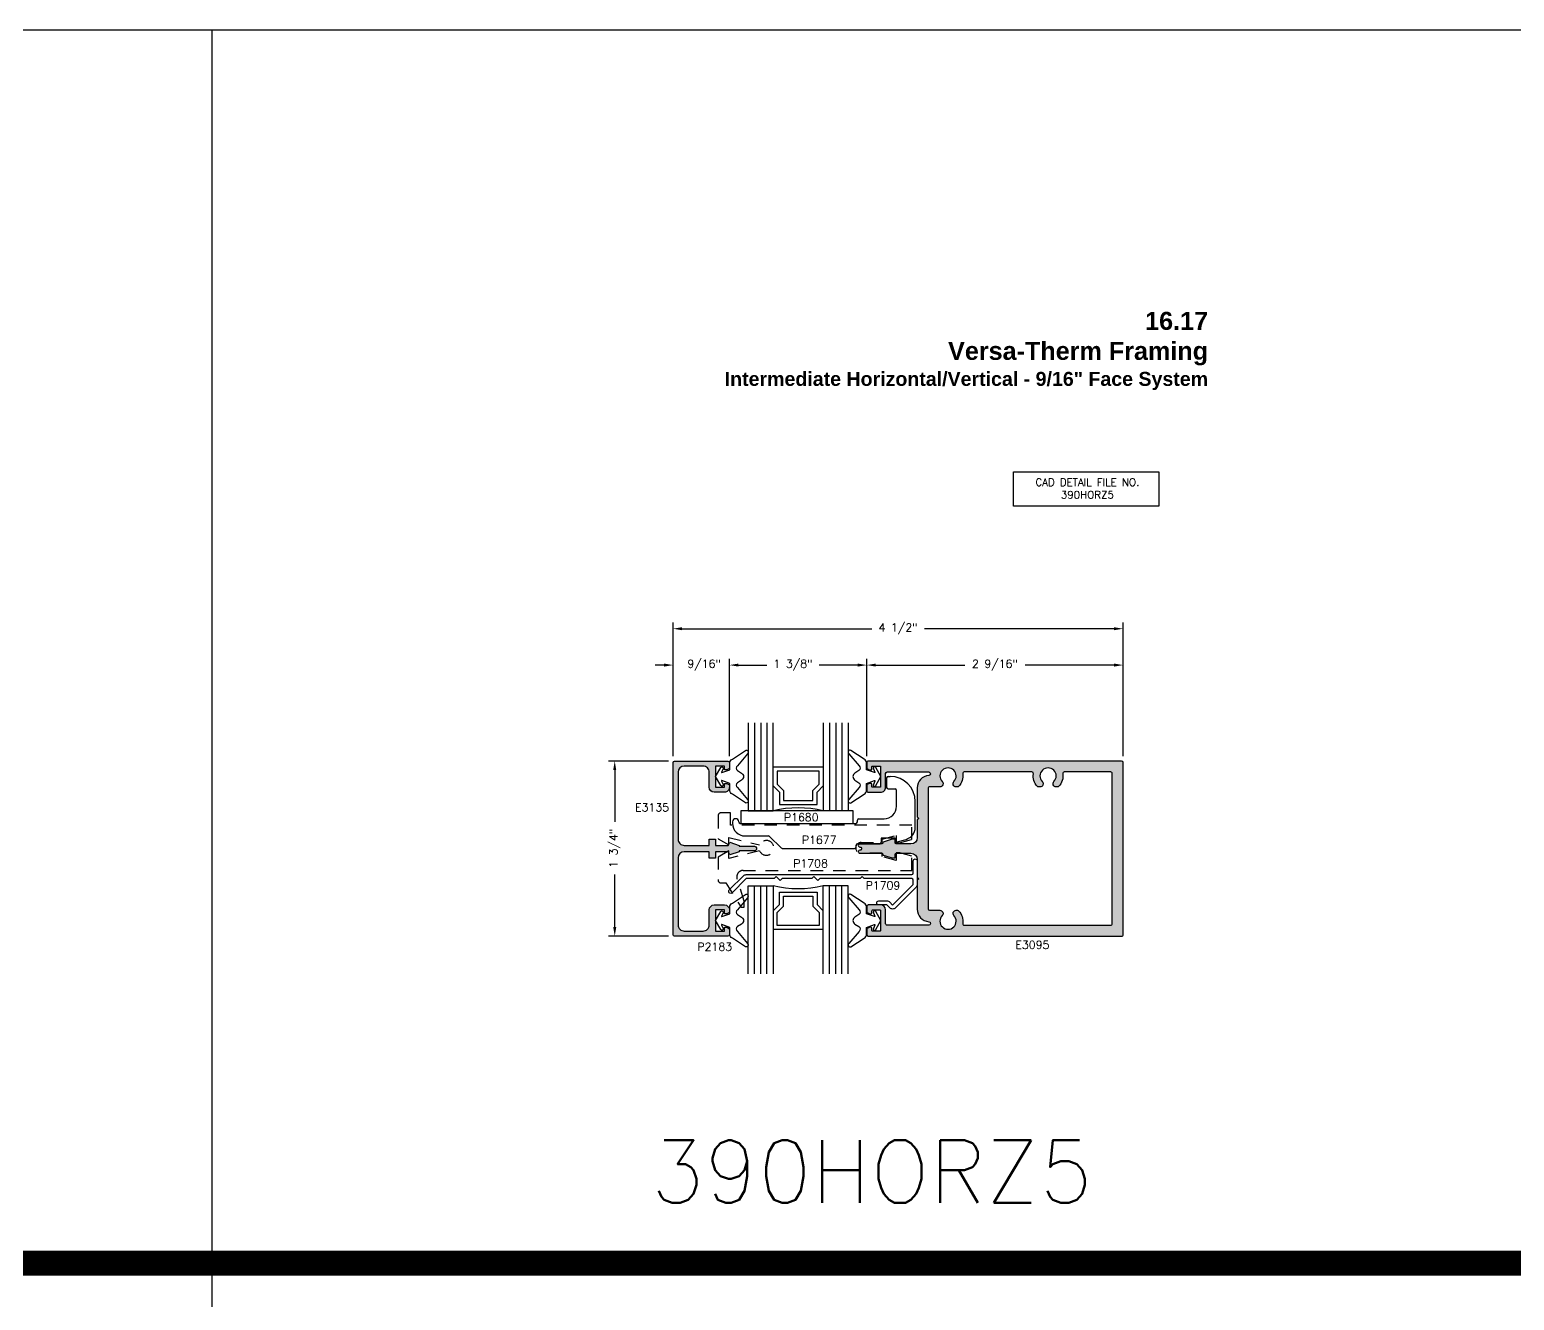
# Model space of a CAD drawing. Extents: x 0 to 139, y 0 to 39.
# Drawn here: x 109.11 to 123.94, y 26.59 to 39.29 of the extents above; entities that cross this region are included whole.
import ezdxf

# ---------------------------------------------------------------- set-up
doc = ezdxf.new("R2010")
doc.units = 0
doc.header["$MEASUREMENT"] = 0
doc.linetypes.add('HIDDEN2', pattern=[0.1875, 0.125, -0.0625])
doc.layers.get('0').update_dxf_attribs({"linetype": 'CONTINUOUS'})
doc.layers.get('DEFPOINTS').update_dxf_attribs({"linetype": 'CONTINUOUS'})
for name, color, linetype in [('R-ANNO-DIMS', 3, 'CONTINUOUS'), ('R-ANNO-TEXT', 6, 'CONTINUOUS'), ('R-DET1', 4, 'CONTINUOUS'), ('R-DET2', 2, 'CONTINUOUS'), ('R-DET3', 5, 'CONTINUOUS'), ('R-OTLN', 1, 'CONTINUOUS'), ('R-PAT1', 5, 'CONTINUOUS'), ('TITLE', 7, 'CONTINUOUS')]:
    doc.layers.add(name, color=color, linetype=linetype)
doc.styles.get("Standard").update_dxf_attribs({"font": 'simplex'})
doc.dimstyles.new('1X', dxfattribs={"dimtxt": 0.08, "dimasz": 0.09, "dimexe": 0.0625, "dimexo": 0.0625, "dimgap": 0.0625, "dimtad": 0, "dimdec": 5, "dimzin": 4, "dimtxsty": 'STANDARD', "dimcen": 0, "dimazin": 3, "dimtfac": 1, "dimtdec": 5, "dimtofl": 0, "dimtmove": 0, "dimatfit": 3, "dimtolj": 1, "dimtzin": 0})
pattern_1 = [(0, (112.4968536841304, 26.67966096615265), (0.009375, 0.01875), [0, -0.01875])]

# ---------------------------------------------------------------- blocks, each defined once
blk = doc.blocks.new('*D33')
at = {"layer": 'DEFPOINTS', "color": 0}
for p in [(120.0342276137862, 33.29881767015518), (115.5362806277741, 31.96097290361656), (120.0342276137862, 31.9609727507383)]:
    blk.add_point(p, dxfattribs=at)
at = {"layer": 'R-ANNO-DIMS', "color": 0}
for p, q in [((115.5362806277741, 32.02347290361656), (115.5362806277741, 33.36131767015518)), ((115.6262806277741, 33.29881767015518), (117.5227541207801, 33.29881767015518)), ((119.9442276137862, 33.29881767015518), (118.0477541207801, 33.29881767015518)), ((120.0342276137862, 32.0234727507383), (120.0342276137862, 33.36131767015518))]:
    blk.add_line(p, q, dxfattribs=at)
for points in [[(115.6262806277741, 33.31381767015518), (115.6262806277741, 33.28381767015518), (115.5362806277741, 33.29881767015518)], [(119.9442276137862, 33.31381767015518), (119.9442276137862, 33.28381767015518), (120.0342276137862, 33.29881767015518)]]:
    blk.add_solid(points, dxfattribs=at)
at = {"layer": 'R-ANNO-DIMS', "color": 0, "insert": (117.7852541207801, 33.29881767015518), "char_height": 0.08, "attachment_point": 5}
blk.add_mtext('\\A1;4 1/2"', dxfattribs=at)
blk = doc.blocks.new('*D34')
at = {"layer": 'DEFPOINTS', "color": 0}
for p in [(120.0342276137862, 32.93536685792091), (117.4722287225673, 31.96096904627699), (120.0342276137862, 31.96097275073759)]:
    blk.add_point(p, dxfattribs=at)
at = {"layer": 'R-ANNO-DIMS', "color": 0}
for p, q in [((117.4722287225673, 32.02346904627699), (117.4722287225673, 32.99786685792091)), ((120.0342276137862, 32.02347275073759), (120.0342276137862, 32.99786685792091)), ((117.5622287225673, 32.93536685792091), (118.4526329300815, 32.93536685792091)), ((119.9442276137862, 32.93536685792091), (119.053823406272, 32.93536685792091))]:
    blk.add_line(p, q, dxfattribs=at)
for points in [[(117.5622287225673, 32.95036685792091), (117.5622287225673, 32.92036685792091), (117.4722287225673, 32.93536685792091)], [(119.9442276137862, 32.95036685792091), (119.9442276137862, 32.92036685792091), (120.0342276137862, 32.93536685792091)]]:
    blk.add_solid(points, dxfattribs=at)
at = {"layer": 'R-ANNO-DIMS', "color": 0, "insert": (118.7532281681768, 32.93536685792091), "char_height": 0.08, "attachment_point": 5}
blk.add_mtext('\\A1;2 9/16"', dxfattribs=at)
blk = doc.blocks.new('*D35')
at = {"layer": 'DEFPOINTS', "color": 0}
for p in [(115.551280627774, 31.97597290361656), (114.9529547851856, 30.22597290361657), (115.5512806277757, 30.22597290361657)]:
    blk.add_point(p, dxfattribs=at)
at = {"layer": 'R-ANNO-DIMS', "color": 0}
for p, q in [((115.488780627774, 31.97597290361656), (114.8904547851856, 31.97597290361656)), ((114.9529547851856, 31.88597290361656), (114.9529547851856, 31.36700372565566)), ((114.9529547851856, 30.31597290361657), (114.9529547851856, 30.84200372565567)), ((115.4887806277757, 30.22597290361657), (114.8904547851856, 30.22597290361657))]:
    blk.add_line(p, q, dxfattribs=at)
for points in [[(114.9379547851856, 31.88597290361656), (114.9679547851856, 31.88597290361656), (114.9529547851856, 31.97597290361656)], [(114.9379547851856, 30.31597290361657), (114.9679547851856, 30.31597290361657), (114.9529547851856, 30.22597290361657)]]:
    blk.add_solid(points, dxfattribs=at)
at = {"layer": 'R-ANNO-DIMS', "color": 0, "insert": (114.9529547851856, 31.10450372565568), "char_height": 0.08, "attachment_point": 5, "rotation": 90}
blk.add_mtext('\\A1;1 3/4"', dxfattribs=at)
blk = doc.blocks.new('P1677')
for p, q in [((-0.2860088035709607, 0.4928894000000001), (-0.2860088035709607, 0.3978900999999997)), ((-0.27100940357096, 0.5078887999999999), (-0.2502937035709598, 0.5078887999999999)), ((-0.27100940357096, 0.3828887999999999), (-0.2024994035709602, 0.3828887999999999)), ((-3.570959528076401e-09, 0), (-3.570959528076401e-09, 0.2578887999999999)), ((-1.827011503570961, 0.05437660000000033), (-1.827011503570961, 0.03861260000000044)), ((-1.764511503570961, 0.05437660000000033), (-1.764511503570961, 0.05361179999999965)), ((-1.749510503570961, 0.03861239999999988), (-0.5935097035709598, 0.03861619999999988)), ((-0.5785102735709602, 0.05361560000000054), (-0.5785102735709602, 0.07062719999999967)), ((-0.5635108835709604, 0.08562660000000033), (-0.3125000035709595, 0.08562660000000033)), ((-1.70201050357096, -0.08638739999999956), (-1.46701110357096, -0.08638659999999998)), ((-1.34019170357096, -0.2069922999999996), (-1.456404503570959, -0.09078000000000053)), ((-0.3395004035709599, -0.1073722000000004), (-0.3395004035709599, -0.1493720999999999)), ((-0.1995010035709592, -0.1073722000000004), (-0.3395004035709599, -0.1073722000000004)), ((-0.1995010035709592, -0.1073722000000004), (-0.1995010035709592, -0.1298235999999999)), ((-0.1806183035709603, -0.1443127999999998), (-0.09264750357095952, -0.1207408999999995)), ((-1.32958510357096, -0.2113855999999998), (-0.6060003035709594, -0.2113838000000001)), ((-0.5910009035709605, -0.1963843999999995), (-0.5910009035709605, -0.1793728000000003)), ((-0.5760015035709598, -0.1643733999999997), (-0.3544998035709606, -0.1643733999999997))]:
    blk.add_line(p, q)
blk.add_lwpolyline([(-0.3124999035709592, 0.08562660000000033, 0.4142133280585393), (-0.1875000035709595, 0.2106266000000003), (-0.1875000035709595, 0.3678894000000001)], format="xyb")
for centre, radius, start, end in [((-0.27100940357096, 0.4928894000000001), 0.01500000000000001, 90, 180), ((-0.2500000035709595, 0.2578887999999999), 0.25, 0, 89.99997708168819), ((-0.27100940357096, 0.3978900999999997), 0.01499999999999999, 180, 270), ((-0.2024994035709602, 0.3678894000000001), 0.01499999999999996, 0, 90), ((-1.795761503570961, 0.05437660000000033), 0.03125, 0, 180), ((-1.702011503570961, 0.03861260000000044), 0.125, 180, 270.000458366236), ((-1.749510503570961, 0.05361179999999965), 0.01500000000000012, 180, 270), ((-0.5935097035709598, 0.05361560000000054), 0.01500000000000001, 270, 0), ((-0.5635108835709604, 0.07062719999999967), 0.01500000000000001, 90, 180), ((-0.1250000035709595, 0), 0.1250000035709599, 285.0000562030361, 0), ((-1.46701110357096, -0.1013865999999997), 0.0149999975706665, 44.99999999999939, 90), ((-0.1845007035709605, -0.1298235999999999), 0.01500000000000001, 180, 285.0000403851401), ((-1.32958510357096, -0.1963856000000002), 0.0150000682815114, 225.0002700936652, 270), ((-0.6060003035709594, -0.1963843999999995), 0.0149999999999999, 270, 0), ((-0.5760015035709598, -0.1793728000000003), 0.0149999999999999, 90, 180), ((-0.3544998035709606, -0.1493720999999999), 0.01500000000000012, 270, 0)]:
    blk.add_arc(centre, radius, start, end)
blk = doc.blocks.new('*D36')
at = {"layer": 'DEFPOINTS', "color": 0}
for p in [(116.0992806277741, 32.93536685792091), (116.0992806277741, 31.96097290361656), (117.4722287225673, 31.96096904627699)]:
    blk.add_point(p, dxfattribs=at)
at = {"layer": 'R-ANNO-DIMS', "color": 0}
for p, q in [((116.0992806277741, 32.02347290361656), (116.0992806277741, 32.99786685792091)), ((117.4722287225673, 32.02346904627699), (117.4722287225673, 32.99786685792091)), ((116.1892806277741, 32.93536685792091), (116.4729218143682, 32.93536685792091)), ((117.3822287225673, 32.93536685792091), (116.9979218143682, 32.93536685792091))]:
    blk.add_line(p, q, dxfattribs=at)
for points in [[(116.1892806277741, 32.95036685792091), (116.1892806277741, 32.92036685792091), (116.0992806277741, 32.93536685792091)], [(117.3822287225673, 32.95036685792091), (117.3822287225673, 32.92036685792091), (117.4722287225673, 32.93536685792091)]]:
    blk.add_solid(points, dxfattribs=at)
at = {"layer": 'R-ANNO-DIMS', "color": 0, "insert": (116.7354218143682, 32.93536685792091), "char_height": 0.08, "attachment_point": 5}
blk.add_mtext('\\A1;1 3/8"', dxfattribs=at)
blk = doc.blocks.new('*D37')
at = {"layer": 'DEFPOINTS', "color": 0}
for p in [(115.5362806277741, 32.93536685792091), (115.5362806277741, 31.96097290361634), (116.0992806277741, 31.96097290361656)]:
    blk.add_point(p, dxfattribs=at)
at = {"layer": 'R-ANNO-DIMS', "color": 0}
for p, q in [((115.5362806277741, 32.02347290361634), (115.5362806277741, 32.99786685792091)), ((116.0992806277741, 32.02347290361656), (116.0992806277741, 32.99786685792091)), ((115.4462806277741, 32.93536685792091), (115.3562806277741, 32.93536685792091)), ((116.1892806277741, 32.93536685792091), (116.2792806277741, 32.93536685792091))]:
    blk.add_line(p, q, dxfattribs=at)
for points in [[(115.4462806277741, 32.95036685792091), (115.4462806277741, 32.92036685792091), (115.5362806277741, 32.93536685792091)], [(116.1892806277741, 32.95036685792091), (116.1892806277741, 32.92036685792091), (116.0992806277741, 32.93536685792091)]]:
    blk.add_solid(points, dxfattribs=at)
at = {"layer": 'R-ANNO-DIMS', "color": 0, "insert": (115.8466018948111, 32.93536685792091), "char_height": 0.08, "attachment_point": 5}
blk.add_mtext('\\A1;9/16"', dxfattribs=at)

msp = doc.modelspace()

# ---------------------------------------------------------------- hatches: boundary and pattern name
at = {"layer": 'R-PAT1'}
h = msp.add_hatch(dxfattribs=at)
h.set_pattern_fill('DOTS', color=256, scale=0.3, style=0)
h.set_pattern_definition(pattern_1)
edge = h.paths.add_edge_path()
edge.add_arc((115.8353127289414, 31.86400500478387), 0.06196790714735794, 359.9703191285418, 450.0296808714681)
edge.add_line((115.8352806277741, 31.92597290361656), (115.6482806277741, 31.92597290361656))
edge.add_arc((115.6484196902741, 31.86383384111656), 0.06213921810545733, 90.12822338666082, 179.871776613349)
edge.add_line((115.5862806277741, 31.86397290361656), (115.5862806277741, 31.19497290361656))
edge.add_arc((115.6482485266068, 31.19494080244925), 0.06196790714735794, 179.9703191285385, 270.0296808714549)
edge.add_line((115.6482806277741, 31.13297290361656), (115.8972806277741, 31.13297290361656))
edge.add_line((115.8972806277741, 31.13297290361656), (115.8972806277741, 31.19547290361656))
edge.add_line((115.8972806277741, 31.19547290361656), (115.9612806277741, 31.19547290361656))
edge.add_line((115.9612806277741, 31.19547290361656), (115.9612806277741, 31.13297290361656))
edge.add_line((115.9612806277741, 31.13297290361656), (116.0862806277741, 31.13297290361656))
edge.add_line((116.0862806277741, 31.13297290361656), (116.1032806277741, 31.16397290361656))
edge.add_line((116.1032806277741, 31.16397290361656), (116.1952806277741, 31.13297290361656))
edge.add_line((116.1952806277741, 31.13297290361656), (116.1952806277741, 31.12397290361656))
edge.add_line((116.1952806277741, 31.12397290361656), (116.3482806277741, 31.12397290361656))
edge.add_arc((116.3484045861074, 31.1010968619499), 0.02287637751050874, -0.3104654173765766, 90.31046541735878, ccw=False)
edge.add_arc((116.3484045861074, 31.10084894528323), 0.02287637751050874, -90.31046541735878, 0.31046541735878463, ccw=False)
edge.add_line((116.3482806277741, 31.07797290361656), (116.1952806277741, 31.07797290361656))
edge.add_line((116.1952806277741, 31.07797290361656), (116.1952806277741, 31.06897290361656))
edge.add_line((116.1952806277741, 31.06897290361656), (116.1032806277741, 31.03797290361656))
edge.add_line((116.1032806277741, 31.03797290361656), (116.0862806277741, 31.06897290361656))
edge.add_line((116.0862806277741, 31.06897290361656), (115.9612806277741, 31.06897290361656))
edge.add_line((115.9612806277741, 31.06897290361656), (115.9612806277741, 31.00647290361656))
edge.add_line((115.9612806277741, 31.00647290361656), (115.8972806277741, 31.00647290361656))
edge.add_line((115.8972806277741, 31.00647290361656), (115.8972806277741, 31.06897290361656))
edge.add_line((115.8972806277741, 31.06897290361656), (115.6482806277741, 31.06897290361656))
edge.add_arc((115.6484196902741, 31.00683384111656), 0.06213921810545733, 90.12822338666082, 179.871776613349)
edge.add_line((115.5862806277741, 31.00697290361656), (115.5862806277741, 30.33797290361656))
edge.add_arc((115.6482485266068, 30.33794080244924), 0.06196790714735794, 179.9703191285352, 270.0296808714549)
edge.add_line((115.6482806277741, 30.27597290361656), (115.8352806277741, 30.27597290361656))
edge.add_arc((115.8354825657586, 30.33777096563207), 0.06179839195175105, 269.812774823736, 360.1872251762541)
edge.add_line((115.8972806277741, 30.33797290361656), (115.8972806277741, 30.48797290361657))
edge.add_arc((115.9474704335993, 30.48778309779133), 0.05019016472402977, 90.21667788290938, 179.7833221170986, ccw=False)
edge.add_line((115.9472806277741, 30.53797290361656), (116.0492806277741, 30.53797290361656))
edge.add_arc((116.049262511832, 30.48795478767453), 0.05001811922271555, 0.02075182072530879, 89.97924817928288, ccw=False)
edge.add_line((116.0992806277741, 30.48797290361657), (116.0992806277741, 30.46297290361656))
edge.add_line((116.0992806277741, 30.46297290361656), (116.0742806277741, 30.44897290361656))
edge.add_line((116.0742806277741, 30.44897290361656), (116.0492806277741, 30.44897290361656))
edge.add_line((116.0492806277741, 30.44897290361656), (116.0492806277741, 30.48747290361656))
edge.add_line((116.0492806277741, 30.48747290361656), (115.9612806277741, 30.48747290361656))
edge.add_line((115.9612806277741, 30.48747290361656), (115.9612806277741, 30.27547290361656))
edge.add_line((115.9612806277741, 30.27547290361656), (116.0492806277741, 30.27547290361656))
edge.add_line((116.0492806277741, 30.27547290361656), (116.0492806277741, 30.31397290361656))
edge.add_line((116.0492806277741, 30.31397290361656), (116.0742806277741, 30.31397290361656))
edge.add_line((116.0742806277741, 30.31397290361656), (116.0992806277741, 30.29997290361656))
edge.add_line((116.0992806277741, 30.29997290361656), (116.0992806277741, 30.24097290361657))
edge.add_arc((116.0842580471289, 30.24099548426173), 0.01502259761579358, 270.0861220000766, 359.9138779998556, ccw=False)
edge.add_line((116.0842806277741, 30.22597290361657), (115.5512806277741, 30.22597290361657))
edge.add_arc((115.5513032084192, 30.24099548426173), 0.0150225976157971, 180.0861220001444, 269.9138779999234, ccw=False)
edge.add_line((115.5362806277741, 30.24097290361657), (115.5362806277741, 31.10097290361656))
edge.add_line((115.5362806277741, 31.10097290361656), (115.5362806277741, 31.96097290361656))
edge.add_arc((115.5513032084192, 31.96095032297139), 0.01502259761579358, 90.08612200007661, 179.9138779998421, ccw=False)
edge.add_line((115.5512806277741, 31.97597290361656), (116.0842806277741, 31.97597290361656))
edge.add_arc((116.0842580471289, 31.9609503229714), 0.01502259761579, 0.08612200014442806, 89.91387799992327, ccw=False)
edge.add_line((116.0992806277741, 31.96097290361656), (116.0992806277741, 31.90197290361656))
edge.add_line((116.0992806277741, 31.90197290361656), (116.0742806277741, 31.88797290361656))
edge.add_line((116.0742806277741, 31.88797290361656), (116.0492806277741, 31.88797290361656))
edge.add_line((116.0492806277741, 31.88797290361656), (116.0492806277741, 31.92647290361656))
edge.add_line((116.0492806277741, 31.92647290361656), (115.9612806277741, 31.92647290361656))
edge.add_line((115.9612806277741, 31.92647290361656), (115.9612806277741, 31.71447290361656))
edge.add_line((115.9612806277741, 31.71447290361656), (116.0492806277741, 31.71447290361656))
edge.add_line((116.0492806277741, 31.71447290361656), (116.0492806277741, 31.75297290361656))
edge.add_line((116.0492806277741, 31.75297290361656), (116.0742806277741, 31.75297290361656))
edge.add_line((116.0742806277741, 31.75297290361656), (116.0992806277741, 31.73897290361656))
edge.add_line((116.0992806277741, 31.73897290361656), (116.0992806277741, 31.71397290361656))
edge.add_arc((116.049432550851, 31.71382098053964), 0.04984830843219237, -90.1746210627366, 0.17462106272841993, ccw=False)
edge.add_line((116.0492806277741, 31.66397290361656), (115.9472806277741, 31.66397290361656))
edge.add_arc((115.9472987437161, 31.71399101955858), 0.05001811922270846, 180.0207518207089, 269.9792481792666, ccw=False)
edge.add_line((115.8972806277741, 31.71397290361656), (115.8972806277741, 31.86397290361656))
h = msp.add_hatch(dxfattribs=at)
h.set_pattern_fill('DOTS', color=256, scale=0.3, style=0)
h.set_pattern_definition(pattern_1)
edge = h.paths.add_edge_path(flags=16)
edge.add_arc((119.9102284424248, 31.85197257430463), 0.01500000000000073, 359.9994764093261, 450.0000000000033)
edge.add_line((119.9102284424248, 31.86697257430463), (119.8213125795011, 31.86697257430463))
edge.add_line((119.8213125795011, 31.86697257430462), (119.4463129257821, 31.86697253116336))
edge.add_arc((119.4463124721863, 31.85197351769516), 0.01499901347506263, 89.99826727756243, 188.775010841149)
edge.add_arc((119.2907596691745, 31.82645203969359), 0.1426342780251219, -46.815771235130114, 9.37452286573091, ccw=False)
edge.add_arc((119.3764012629111, 31.73486255907543), 0.01724421709272737, 281.6211375001107, 313.95763441508393, ccw=False)
edge.add_line((119.3798749257821, 31.71797183116336), (119.3652069257821, 31.71797131323412))
edge.add_arc((119.3652069477885, 31.74922756446398), 0.03125625122986239, 136.1642656221964, 269.99995966022175, ccw=False)
edge.add_arc((119.2843042247915, 31.82700459745484), 0.08096905494745932, 316.1146549201511, 583.8860014823636)
edge.add_arc((119.2034019257821, 31.74922763116336), 0.03125590001599712, -90.00183311884962, 43.834484055866824, ccw=False)
edge.add_line((119.2034009257821, 31.71797173116336), (119.1887329257821, 31.71797216095506))
edge.add_arc((119.1887331218931, 31.73297310700812), 0.01500094605434947, 224.5508050733238, 269.9992509585933, ccw=False)
edge.add_arc((119.2842296106905, 31.82697274019679), 0.1489991191983591, 171.2315420970088, 224.5477628418937, ccw=False)
edge.add_arc((119.1221479257821, 31.85197353116335), 0.01499939340140409, 351.2293553665773, 449.9999999999898)
edge.add_line((119.1221479257821, 31.86697292456476), (118.4463125795011, 31.86697407430462))
edge.add_arc((118.446312200589, 31.85197489840361), 0.01499917590579759, 89.99855258272125, 188.7724081740044)
edge.add_arc((118.2842325616277, 31.82697326834177), 0.1489974425984431, -44.54823368628621, 8.768719205436298, ccw=False)
edge.add_arc((118.3797259748461, 31.73297430652914), 0.01500193226518674, 270.00421892799017, 315.45093147700464, ccw=False)
edge.add_line((118.3797270795011, 31.71797237430462), (118.3652069795005, 31.71797221705769))
edge.add_arc((118.3652069311925, 31.7492287578307), 0.03125654077304055, 136.1661734690006, 270.00008855232124, ccw=False)
edge.add_arc((118.2842293637732, 31.82697321188559), 0.08100015863639637, 316.1672275874183, 583.8338879791607)
edge.add_arc((118.2032562905617, 31.7492285889712), 0.03125341584676317, -89.98425420163181, 43.83686472455878, ccw=False)
edge.add_line((118.2032648795011, 31.71797517430462), (118.1002375795011, 31.71797487430462))
edge.add_arc((118.1002371552575, 31.70297589851923), 0.01499897579138595, 89.99837939821991, 180.0039124787976)
edge.add_line((118.0852381795011, 31.70297487430462), (118.0852381795011, 31.10097037430462))
edge.add_line((118.0852381795011, 31.10097037430462), (118.0852387795011, 30.49896587430462))
edge.add_arc((118.1002387795011, 30.49896587430462), 0.01499999999999968, 179.9999999999966, 270.0000000000034)
edge.add_line((118.1002387795011, 30.48396587430462), (118.2032539795028, 30.48396879792671))
edge.add_arc((118.2032542638888, 30.45271224537132), 0.0312565525566818, -43.83394452245449, 90.00052130240368, ccw=False)
edge.add_arc((118.2842316566074, 30.37496799240658), 0.0809998815650573, 136.1672901441051, 403.8341978332718)
edge.add_arc((118.3652076794974, 30.45271287430394), 0.03125600000083856, 90.0001833044692, 223.832659158885, ccw=False)
edge.add_line((118.3652075795011, 30.48396887430462), (118.3797282795041, 30.48396842249781))
edge.add_arc((118.3797271896184, 30.46896295346117), 0.0150054690762225, 44.561067103818175, 89.9958384604247, ccw=False)
edge.add_arc((118.2842313795011, 30.37496787430462), 0.1489999634947662, -8.767749900070896, 44.54773146613189, ccw=False)
edge.add_arc((118.4463147734114, 30.34996884403891), 0.01499996973466381, 171.2299645288849, 270.0004052337121)
edge.add_line((118.4463148795011, 30.33496887430462), (119.9102304438306, 30.33497283373399))
edge.add_arc((119.9102304032603, 30.34997283373394), 0.01500000000000081, 270.0001549669884, 360.0006731881838)
edge.add_line((119.9252304032593, 30.34997300997419), (119.9252127476802, 31.8526585743147))
edge.add_line((119.9252127476802, 31.8526585743147), (119.9252284424242, 31.8519724372289))
edge = h.paths.add_edge_path()
edge.add_line((117.9762388795011, 31.38796857430462), (117.9762388795011, 31.21097017430462))
edge.add_arc((117.9132388795011, 31.21097017430462), 0.06299999999999883, -90, 0, ccw=False)
edge.add_line((117.9132388795011, 31.14797017430462), (117.7647373795011, 31.14797017430462))
edge.add_arc((117.7647373795011, 31.15597017430462), 0.008000000000000007, 180, 270, ccw=False)
edge.add_line((117.7567373795011, 31.15597017430462), (117.7567373795011, 31.18696977430462))
edge.add_arc((117.7487373795011, 31.18696977430462), 0.008000000000001783, 6.361109362925614e-12, 90.00000000000635)
edge.add_line((117.7487373795011, 31.19496977430462), (117.7270223972974, 31.19496977430462))
edge.add_arc((117.7270223972974, 31.18696977430461), 0.008000000000004448, 89.99999999998728, 108.2520239148429)
edge.add_line((117.7245168184699, 31.19456727881197), (117.6372318006736, 31.16578157788368))
edge.add_arc((117.6397373795011, 31.15818407337634), 0.007999999999999091, 108.2520239148689, 180.0000000000127)
edge.add_line((117.6317373795011, 31.15818407337633), (117.6317373795011, 31.15596974979694))
edge.add_arc((117.6237373795011, 31.15596974979694), 0.008000000000000895, -89.99982447642083, 0, ccw=False)
edge.add_line((117.6237374040088, 31.14796974979698), (117.4032379095011, 31.14796907430462))
edge.add_arc((117.4032378995011, 31.13196907430462), 0.01600000000000492, 89.99996419013483, 180)
edge.add_arc((117.403237558085, 31.13196893288551), 0.01599965858452872, 179.9994935692992, 270.0012226324442)
edge.add_line((117.4032378995011, 31.11596927430462), (117.4102374195011, 31.11596927430462))
edge.add_arc((117.4102374195011, 31.10796927430462), 0.008000000000001783, 6.423306331271306e-12, 90.00000000000642, ccw=False)
edge.add_line((117.4182374195011, 31.10796927430462), (117.4182374195011, 31.09396962763981))
edge.add_arc((117.4102374195011, 31.0939696276398), 0.008000000000000895, -90.00038198384118, 0, ccw=False)
edge.add_line((117.4102373661661, 31.08596962763998), (117.4032378895011, 31.08596967430462))
edge.add_arc((117.4032379702125, 31.06996960359258), 0.01600007071225224, 90.00028902492154, 179.9993886852101)
edge.add_arc((117.4032375580847, 31.06996963288519), 0.01599965858420454, 179.9994935681478, 270.0012226335924)
edge.add_line((117.4032378995011, 31.05396997430462), (117.6237373795011, 31.05396997430462))
edge.add_arc((117.6237373795011, 31.04596997430462), 0.008000000000000007, -6.423306331271306e-12, 89.99999999999358, ccw=False)
edge.add_line((117.6317373795011, 31.04596997430462), (117.6317373795011, 31.04375468107804))
edge.add_arc((117.6397373795011, 31.04375468107804), 0.007999999999999119, 179.9999999999936, 251.7480310591413)
edge.add_line((117.6372318079632, 31.03615717416666), (117.7245168218226, 31.00737156739324))
edge.add_arc((117.7270223933605, 31.01496907430462), 0.008000000000000744, 251.7480310591714, 270.0000000000254)
edge.add_line((117.7270223933605, 31.00696907430462), (117.7487373795011, 31.00696907430462))
edge.add_arc((117.7487373795011, 31.01496907430462), 0.008000000000000895, 269.9999999999873, 359.9999999999873)
edge.add_line((117.7567373795011, 31.01496907430462), (117.7567373795011, 31.04596957430461))
edge.add_arc((117.7647373795011, 31.04596957430462), 0.008000000000000007, 90.00000000000642, 180.0000000000064, ccw=False)
edge.add_line((117.7647373795011, 31.05396957430462), (117.9132388795011, 31.05396957430462))
edge.add_arc((117.9132388795011, 30.99096957430462), 0.06299999999999883, 0, 90, ccw=False)
edge.add_line((117.9762388795011, 30.99096957430462), (117.9762369795011, 30.81396987430462))
edge.add_line((117.9762369795011, 30.81396987430462), (117.9912382795011, 30.79896987430462))
edge.add_line((117.9912382795011, 30.79896987430462), (117.9762394795011, 30.78397087430461))
edge.add_line((117.9762394795011, 30.78397087430462), (117.9762406795011, 30.49438087430462))
edge.add_arc((118.1007348524909, 30.49457673220106), 0.1244943270543924, 180.0901393320083, 266.2604790756176)
edge.add_arc((118.0915281795013, 30.35267587430476), 0.01770500000013579, -90.00000000048573, 86.4798634498701, ccw=False)
edge.add_line((118.0915281795011, 30.33497087430462), (117.6752306795011, 30.33497087430462))
edge.add_arc((117.6752302552576, 30.34996985009001), 0.01499897579138905, 179.9960875212126, 270.00162060176655, ccw=False)
edge.add_line((117.6602312795011, 30.34997087430462), (117.6602302425239, 30.48795825005539))
edge.add_arc((117.6102302425253, 30.48795787430462), 0.05000000000000129, 0.0004305786756396743, 90.00000000000101)
edge.add_line((117.6102302425253, 30.53795787430462), (117.4872290295011, 30.53795787430462))
edge.add_arc((117.4872286263103, 30.52295892011545), 0.01499895419459155, 89.9984598169519, 180.003994981643)
edge.add_line((117.4722296721521, 30.52295787430462), (117.4722314303564, 30.46850960664281))
edge.add_arc((117.4802314303522, 30.46850986497304), 0.008000000000000916, 180.001850154033, 240.0011001538746)
edge.add_line((117.4762315633835, 30.46158158493881), (117.49537690229, 30.45052850851599))
edge.add_arc((117.4993767692588, 30.45745678855022), 0.008000000000002899, 240.0011001538668, 269.9977077837312)
edge.add_line((117.499376449205, 30.44945678855662), (117.5142285894474, 30.44945619437119))
edge.add_arc((117.5142289095011, 30.4574561943648), 0.00799999999999928, 269.9977077837312, 360)
edge.add_line((117.5222289095011, 30.4574561943648), (117.5222289095011, 30.47995787430462))
edge.add_arc((117.5302289095011, 30.47995787430462), 0.008000000000001783, 89.99999999999358, 179.9999999999936, ccw=False)
edge.add_line((117.5302289095011, 30.48795787430463), (117.6022283511989, 30.48795787430463))
edge.add_arc((117.6022283511989, 30.47995787430462), 0.00799999999999823, 0.0005134998980906857, 89.99999999998732, ccw=False)
edge.add_line((117.6102283511986, 30.47995794600273), (117.6102301078024, 30.28395794600273))
edge.add_arc((117.6022301078027, 30.28395787430462), 0.008000000000000665, -90, 0.0005134999076972235, ccw=False)
edge.add_line((117.6022301078027, 30.27595787430462), (117.5302312143263, 30.27595787430462))
edge.add_arc((117.5302312143263, 30.28395787430462), 0.008000000000000007, 179.9971723426298, 270, ccw=False)
edge.add_line((117.5222312143361, 30.28395826912007), (117.5222323246978, 30.30645711950514))
edge.add_arc((117.5142323247075, 30.30645751432059), 0.00800000000000003, 359.9971723426266, 449.9954162661376)
edge.add_line((117.5142329647175, 30.31445751429499), (117.4993772209151, 30.31445870277303))
edge.add_arc((117.4993765809051, 30.30645870279864), 0.007999999999998175, 89.99541626615033, 120.0023373396692)
edge.add_line((117.4953762982774, 30.31338674284605), (117.4762312491637, 30.30233230221759))
edge.add_arc((117.4802315317914, 30.29540426217017), 0.007999999999998567, 120.0023373396747, 179.9994081357636)
edge.add_line((117.4722315317918, 30.29540434481001), (117.4722309694848, 30.24096987430462))
edge.add_arc((117.4872317989461, 30.24097021787264), 0.01500082946523996, 180.0013122605992, 268.1898274052987)
edge.add_line((117.4867579495011, 30.22597687430462), (120.0192315216626, 30.22597289785746))
edge.add_arc((120.0192315452153, 30.24097289785744), 0.01500000000000085, 269.9999100351322, 360.0001309618088)
edge.add_line((120.0342315452153, 30.24097293214316), (120.0342276137862, 31.96097275073759))
edge.add_arc((120.0192276137863, 31.96097271645187), 0.01500000000000067, 0.0001309618139049846, 90.00007209056434)
edge.add_line((120.019227594913, 31.97597271645186), (117.4872287036863, 31.97596953064617))
edge.add_arc((117.4872287225595, 31.96096953064618), 0.01500000000000001, 90.00007209056095, 180.0018501540216)
edge.add_line((117.4722287225674, 31.96096904627699), (117.4722303498553, 31.91057500801583))
edge.add_arc((117.4872303498475, 31.91057549238502), 0.01499999999999883, 180.0018501540216, 240.0011001538681)
edge.add_line((117.4797305992812, 31.89758496732085), (117.4953759522907, 31.8885525190931))
edge.add_arc((117.4993758192594, 31.89548079912733), 0.008000000000002899, 240.0011001538668, 269.9977077837312)
edge.add_line((117.4993754992056, 31.88748079913373), (117.514227639448, 31.8874802049483))
edge.add_arc((117.5142279595018, 31.8954802049419), 0.008000000000001945, 269.9977077837249, 359.9999999999873)
edge.add_line((117.5222279595018, 31.8954802049419), (117.5222279595018, 31.91798208430462))
edge.add_arc((117.5302279595018, 31.91798208430463), 0.007999999999999119, 90, 180.0000000000064, ccw=False)
edge.add_line((117.5302279595018, 31.92598208430462), (117.6022282795011, 31.92598208430462))
edge.add_arc((117.6022282795011, 31.91798208430462), 0.008000000000001783, 6.423306331271306e-12, 90.00000000000642, ccw=False)
edge.add_line((117.6102282795011, 31.91798208430462), (117.6102282795011, 31.72198182885506))
edge.add_arc((117.6022282795011, 31.72198182885506), 0.007999999999999119, -89.99752584635979, 0, ccw=False)
edge.add_line((117.6022286249581, 31.71398182886252), (117.5302306096278, 31.71397871983505))
edge.add_arc((117.5302302641708, 31.7219787198276), 0.007999999999999868, 179.9971723426298, 270.00247415364015, ccw=False)
edge.add_line((117.5222302641805, 31.72197911464305), (117.5222313746984, 31.74448113008225))
edge.add_arc((117.5142313747082, 31.74448152489769), 0.007999999999999143, 359.9971723426298, 449.9954162661439)
edge.add_line((117.5142320147181, 31.7524815248721), (117.4993762709157, 31.75248271335014))
edge.add_arc((117.4993756309058, 31.74448271337574), 0.007999999999998175, 89.99541626615033, 120.0023373396692)
edge.add_line((117.4953753482781, 31.75141075342316), (117.4762302991643, 31.7403563127947))
edge.add_arc((117.480230581792, 31.73342827274728), 0.007999999999999336, 120.0023373396715, 179.9994081357573)
edge.add_line((117.4722305817925, 31.73342835538711), (117.472230019364, 31.6789821292568))
edge.add_arc((117.4872300193632, 31.6789819743071), 0.01499999999999974, 179.9994081357462, 270.000145051756)
edge.add_line((117.4872300573377, 31.66398197430715), (117.6102293846863, 31.66398228569604))
edge.add_arc((117.6102292581047, 31.71398228569587), 0.0499999999999984, 270.0001450517631, 360.0001987286216)
edge.add_line((117.6602292581044, 31.71398245911931), (117.6602287795011, 31.85196937430462))
edge.add_arc((117.6752292916455, 31.85196916216746), 0.01500051214590037, 90.00195618071763, 179.9991897234113, ccw=False)
edge.add_line((117.6752287795011, 31.86696967430462), (118.0915266795011, 31.86696958650688))
edge.add_arc((118.0913929904355, 31.84912681354272), 0.01784327379762151, -86.0337809857229, 89.57071269658331, ccw=False)
edge.add_arc((118.100240437938, 31.7075581319443), 0.1240020756574268, 93.51995793176361, 180.3577519410851)
edge.add_line((117.9762407795011, 31.70678387430462), (117.9762369795011, 31.41796927430462))
edge.add_line((117.9762369795011, 31.41796927430462), (117.9912382795011, 31.40296897430463))
edge.add_line((117.9912382795011, 31.40296897430462), (117.9762388795011, 31.38796857430462))

# ---------------------------------------------------------------- linework, layer by layer
at = {"layer": 'R-ANNO-TEXT'}
msp.add_lwpolyline([(118.9402816915218, 34.8660143238643), (120.3917616345171, 34.8660143238643), (120.3917616345171, 34.52395148436036), (118.9402816915218, 34.52395148436036)], close=True, dxfattribs=at)
at = {"layer": 'R-DET1'}
msp.add_lwpolyline([(115.8972806277741, 31.86397290361656, 0.4145170492627818), (115.8352806277741, 31.92597290361656), (115.6482806277741, 31.92597290361656, 0.4129032258064542), (115.5862806277741, 31.86397290361656), (115.5862806277741, 31.19497290361656, 0.4145170492627589), (115.6482806277741, 31.13297290361656), (115.8972806277741, 31.13297290361656), (115.8972806277741, 31.19547290361656), (115.9612806277741, 31.19547290361656), (115.9612806277741, 31.13297290361656), (116.0862806277741, 31.13297290361656), (116.1032806277741, 31.16397290361656), (116.1952806277741, 31.13297290361656), (116.1952806277741, 31.12397290361656), (116.3482806277741, 31.12397290361656, -0.4173913043479035), (116.3712806277741, 31.10097290361656, -0.417391304347783), (116.3482806277741, 31.07797290361656), (116.1952806277741, 31.07797290361656), (116.1952806277741, 31.06897290361656), (116.1032806277741, 31.03797290361656), (116.0862806277741, 31.06897290361656), (115.9612806277741, 31.06897290361656), (115.9612806277741, 31.00647290361656), (115.8972806277741, 31.00647290361656), (115.8972806277741, 31.06897290361656), (115.6482806277741, 31.06897290361656, 0.4129032258064458), (115.5862806277741, 31.00697290361656), (115.5862806277741, 30.33797290361656, 0.4145170492627758), (115.6482806277741, 30.27597290361656), (115.8352806277741, 30.27597290361656, 0.4161290322580735), (115.8972806277741, 30.33797290361656), (115.8972806277741, 30.48797290361657, -0.4120000000000074), (115.9472806277741, 30.53797290361656), (116.0492806277741, 30.53797290361656, -0.4140014137019815), (116.0992806277741, 30.48797290361657), (116.0992806277741, 30.46297290361656), (116.0742806277741, 30.44897290361656), (116.0492806277741, 30.44897290361656), (116.0492806277741, 30.48747290361656), (115.9612806277741, 30.48747290361656), (115.9612806277741, 30.27547290361656), (116.0492806277741, 30.27547290361656), (116.0492806277741, 30.31397290361656), (116.0742806277741, 30.31397290361656), (116.0992806277741, 30.29997290361656), (116.0992806277741, 30.24097290361657, -0.4133333333333261), (116.0842806277741, 30.22597290361657), (115.5512806277741, 30.22597290361657, -0.4133333333333781), (115.5362806277741, 30.24097290361657), (115.5362806277741, 31.10097290361656), (115.5362806277741, 31.96097290361656, -0.4133333333333608), (115.5512806277741, 31.97597290361656), (116.0842806277741, 31.97597290361656, -0.4133333333334039), (116.0992806277741, 31.96097290361656), (116.0992806277741, 31.90197290361656), (116.0742806277741, 31.88797290361656), (116.0492806277741, 31.88797290361656), (116.0492806277741, 31.92647290361656), (115.9612806277741, 31.92647290361656), (115.9612806277741, 31.71447290361656), (116.0492806277741, 31.71447290361656), (116.0492806277741, 31.75297290361656), (116.0742806277741, 31.75297290361656), (116.0992806277741, 31.73897290361656), (116.0992806277741, 31.71397290361656, -0.4160000000000056), (116.0492806277741, 31.66397290361656), (115.9472806277741, 31.66397290361656, -0.4140014137019685), (115.8972806277741, 31.71397290361656), (115.8972806277741, 31.86397290361656)], format="xyb", close=True, dxfattribs=at)
at = {"layer": 'R-DET2', "color": 2}
for points in [[(116.2866176699971, 32.35827540961261), (116.286617669997, 31.47763967777611), (116.536617669997, 31.47763967777611), (116.5366176699971, 32.35827540961261)], [(116.3491176699971, 32.35827540961261), (116.349117669997, 31.47763967777611)], [(116.4116176699971, 32.35827540961261), (116.411617669997, 31.47763967777611)], [(116.4741176699971, 32.35827540961261), (116.474117669997, 31.47763967777611)], [(117.2866176699971, 32.35827540961261), (117.286617669997, 31.47763967777611), (117.036617669997, 31.47763967777611)], [(117.0991176699971, 32.35827540961261), (117.099117669997, 31.47763967777611)], [(117.1616176699971, 32.35827540961261), (117.161617669997, 31.47763967777611)], [(117.2241176699971, 32.35827540961261), (117.224117669997, 31.47763967777611)], [(117.036617669997, 31.91563967777611), (116.536617669997, 31.91563967777611)], [(116.536617669997, 31.72763967777611), (116.5986176699971, 31.66563967777611), (116.5986176699971, 31.54063967777611), (116.974617669997, 31.54063967777611), (116.974617669997, 31.66563967777611), (117.036617669997, 31.72763967777611)], [(116.2866176699971, 29.84785719191622), (116.286617669997, 30.72849292375272), (116.536617669997, 30.72849292375272), (116.5366176699971, 29.84785719191622)], [(116.3491176699971, 29.84785719191622), (116.349117669997, 30.72849292375272)], [(116.4116176699971, 29.84785719191622), (116.411617669997, 30.72849292375272)], [(116.4741176699971, 29.84785719191622), (116.474117669997, 30.72849292375272)], [(117.2866176699971, 29.84785719191622), (117.286617669997, 30.72849292375272), (117.036617669997, 30.72849292375272)], [(117.0991176699971, 29.84785719191622), (117.099117669997, 30.72849292375272)], [(117.1616176699971, 29.84785719191622), (117.161617669997, 30.72849292375272)], [(117.2241176699971, 29.84785719191622), (117.224117669997, 30.72849292375272)], [(116.536617669997, 30.47849292375272), (116.5986176699971, 30.54049292375272), (116.5986176699971, 30.66549292375272), (116.974617669997, 30.66549292375272), (116.974617669997, 30.54049292375272), (117.036617669997, 30.47849292375272)], [(117.036617669997, 30.29049292375272), (116.536617669997, 30.29049292375272)]]:
    msp.add_lwpolyline(points, dxfattribs=at)
for points in [[(117.0366176699971, 32.35827540961261), (117.036617669997, 31.47763967777605, 0.1233101835078811), (116.536617669997, 31.47763967777605)], [(117.0366176699971, 29.84785719191622), (117.036617669997, 30.72849292375278, -0.1233101835078811), (116.536617669997, 30.72849292375278)]]:
    msp.add_lwpolyline(points, format="xyb", dxfattribs=at)
at = {"layer": 'R-DET2'}
for points in [[(116.22049606945, 31.78497919894345), (116.1805904539012, 31.75969441600166, 0.5243426933461728), (116.1786857461199, 31.7122954921756), (116.2788598000705, 31.5916532267654, -0.8969301051134209), (116.259049716328, 31.55834364347136), (116.1285727044809, 31.64530059664779, -0.2937431915424134), (116.1022487880185, 31.68624206588984), (116.1022487880185, 31.75248816353949), (116.02294659097, 31.7809597211825, 0.8013518808126918), (116.0194713338421, 31.77546993075485), (116.0352869065547, 31.74250466776418, -0.9670674050987308), (116.0121517076592, 31.73043641483103), (115.9612806277741, 31.82047290361656), (116.0121517076592, 31.91050939240209, -0.9670674050987308), (116.0352869065547, 31.89844113946894), (116.0194713338421, 31.86547587647827, 0.8013518808126918), (116.02294659097, 31.85998608605063), (116.1022487880185, 31.88845764369365), (116.1022487880185, 31.95470374134329, -0.2937431915424192), (116.1285727044809, 31.99564521058535), (116.259049716328, 32.08260216376178, -0.8969301051134209), (116.2788598000705, 32.04929258046774), (116.1786857461199, 31.92865031505754, 0.5243426933461728), (116.1805904539012, 31.88125139123147), (116.22049606945, 31.85596660828968, -0.5502212829186363)], [(117.3527677100783, 31.78497919894345), (117.3926733256272, 31.75969441600166, -0.5243426933461728), (117.3945780334085, 31.7122954921756), (117.2944039794579, 31.5916532267654, 0.8969301051134209), (117.3142140632004, 31.55834364347136), (117.4446910750474, 31.64530059664779, 0.2937431915424134), (117.4710149915099, 31.68624206588984), (117.4710149915099, 31.75248816353949), (117.5503171885583, 31.7809597211825, -0.8013518808126918), (117.5537924456863, 31.77546993075485), (117.5379768729737, 31.74250466776418, 0.9670674050987308), (117.5611120718692, 31.73043641483103), (117.6119831517543, 31.82047290361656), (117.5611120718692, 31.91050939240209, 0.9670674050987308), (117.5379768729737, 31.89844113946894), (117.5537924456863, 31.86547587647827, -0.8013518808126918), (117.5503171885583, 31.85998608605063), (117.4710149915099, 31.88845764369365), (117.4710149915099, 31.95470374134329, 0.2937431915424192), (117.4446910750474, 31.99564521058535), (117.3142140632003, 32.08260216376178, 0.8969301051134209), (117.2944039794579, 32.04929258046774), (117.3945780334085, 31.92865031505754, -0.5243426933461728), (117.3926733256272, 31.88125139123147), (117.3527677100783, 31.85596660828968, 0.5502212829186363)], [(116.22049606945, 30.34597919894345), (116.1805904539012, 30.32069441600166, 0.5243426933461728), (116.1786857461199, 30.2732954921756), (116.2788598000705, 30.1526532267654, -0.8969301051134209), (116.259049716328, 30.11934364347136), (116.1285727044809, 30.20630059664779, -0.2937431915424134), (116.1022487880185, 30.24724206588984), (116.1022487880185, 30.31348816353949), (116.02294659097, 30.3419597211825, 0.8013518808126918), (116.0194713338421, 30.33646993075485), (116.0352869065547, 30.30350466776418, -0.9670674050987308), (116.0121517076592, 30.29143641483103), (115.9612806277741, 30.38147290361656), (116.0121517076592, 30.47150939240209, -0.9670674050987308), (116.0352869065547, 30.45944113946894), (116.0194713338421, 30.42647587647827, 0.8013518808126918), (116.02294659097, 30.42098608605063), (116.1022487880185, 30.44945764369365), (116.1022487880185, 30.51570374134329, -0.2937431915424192), (116.1285727044809, 30.55664521058535), (116.259049716328, 30.64360216376178, -0.8969301051134209), (116.2788598000705, 30.61029258046774), (116.1786857461199, 30.48965031505754, 0.5243426933461728), (116.1805904539012, 30.44225139123147), (116.22049606945, 30.41696660828968, -0.5502212829186363)], [(117.3527677100783, 30.34597919894345), (117.3926733256272, 30.32069441600166, -0.5243426933461728), (117.3945780334085, 30.2732954921756), (117.2944039794579, 30.1526532267654, 0.8969301051134209), (117.3142140632004, 30.11934364347136), (117.4446910750474, 30.20630059664779, 0.2937431915424134), (117.4710149915099, 30.24724206588984), (117.4710149915099, 30.31348816353949), (117.5503171885583, 30.3419597211825, -0.8013518808126918), (117.5537924456863, 30.33646993075485), (117.5379768729737, 30.30350466776418, 0.9670674050987308), (117.5611120718692, 30.29143641483103), (117.6119831517543, 30.38147290361656), (117.5611120718692, 30.47150939240209, 0.9670674050987308), (117.5379768729737, 30.45944113946894), (117.5537924456863, 30.42647587647827, -0.8013518808126918), (117.5503171885583, 30.42098608605063), (117.4710149915099, 30.44945764369365), (117.4710149915099, 30.51570374134329, 0.2937431915424192), (117.4446910750474, 30.55664521058535), (117.3142140632003, 30.64360216376178, 0.8969301051134209), (117.2944039794579, 30.61029258046774), (117.3945780334085, 30.48965031505754, -0.5243426933461728), (117.3926733256272, 30.44225139123147), (117.3527677100783, 30.41696660828968, 0.5502212829186363)]]:
    msp.add_lwpolyline(points, format="xyb", close=True, dxfattribs=at)
at = {"layer": 'R-DET2', "color": 2}
for points in [[(116.5766176699971, 31.74420822027101), (116.638617669997, 31.68220822027101), (116.638617669997, 31.58063967777611), (116.934617669997, 31.58063967777611), (116.934617669997, 31.68220822027101), (116.9966176699971, 31.74420822027101), (116.9966176699971, 31.87563967777611), (116.5766176699971, 31.87563967777611)], [(116.5766176699971, 30.46192438125782), (116.638617669997, 30.52392438125781), (116.638617669997, 30.62549292375272), (116.934617669997, 30.62549292375272), (116.934617669997, 30.52392438125781), (116.9966176699971, 30.46192438125782), (116.9966176699971, 30.33049292375271), (116.5766176699971, 30.33049292375271)]]:
    msp.add_lwpolyline(points, close=True, dxfattribs=at)
at = {"layer": 'R-DET2'}
msp.add_lwpolyline([(116.2119277029793, 31.35263967777611), (117.3369277029793, 31.35263967777611), (117.3369277029793, 31.47763967777611), (116.2119277029793, 31.47763967777611)], close=True, dxfattribs=at)
at = {"layer": 'R-DET3', "linetype": 'HIDDEN2'}
msp.add_lwpolyline([(116.0164340350566, 31.45898341385917, 0.4142135623730949), (115.9854340350597, 31.42798341386226), (115.9854340350597, 31.19991459322674), (116.0944340350488, 31.13698341389136), (116.0944340350488, 31.21298341388376), (116.4013532007106, 31.13698341389136, -4.89933911405033), (116.4013532007106, 31.07898341389716), (116.0944340350488, 31.00298341390476), (116.0944340350488, 31.07898341389716), (115.9854340350597, 31.01605223456179), (115.9854340350597, 30.78798341392626, 0.4142135623731005), (116.0164340350566, 30.75698341392936), (116.0641125091663, 30.75698341392937), (116.2164340350366, 30.51498341395356), (116.2464340350336, 30.51498341395357), (116.2464340350336, 30.57698341394737), (116.1756467018224, 30.79991734214468, -0.5074167405912553), (116.2356923919771, 30.88198341391686), (117.9234340348659, 30.88198341391686), (117.9234340348659, 31.02448976484872), (117.7984340348784, 31.05798341389926), (117.7674340348815, 31.05798341389926), (117.7674340348815, 30.98298341390676), (117.6274340348955, 31.02049630084337), (117.6274340348955, 31.05398341389966), (117.4154340349167, 31.05398341389966, -0.9999999999999999), (117.4154340349167, 31.16198341388885), (117.6274340348955, 31.16198341388886), (117.6274340348955, 31.19547052694515), (117.7674340348815, 31.23298341388175), (117.7674340348815, 31.15798341388926), (117.7984340348784, 31.15798341388926), (117.9234340348659, 31.1914770629398), (117.9234340348659, 31.33398341387166), (116.1104340350472, 31.33398341387166), (116.1104340350472, 31.45898341385917)], format="xyb", close=True, dxfattribs=at)
at = {"layer": 'R-DET3', "linetype": 'CONTINUOUS'}
msp.add_lwpolyline([(117.7009334352064, 30.56624303430463), (117.7302894352064, 30.53688733430462), (117.9362314352064, 30.74283062430462), (117.9362314352064, 30.78597173430462, 0.414213562373095), (117.9212314352064, 30.80097173430462), (117.4462314352064, 30.80097373430462), (117.4262304352064, 30.82097403430463), (117.4062304352064, 30.80097393430462), (117.0016510352064, 30.80097563430462), (116.9816505352064, 30.78097523430462), (116.9416496352064, 30.82097613430462), (116.9216492352064, 30.80097563430462), (116.6266529352064, 30.80097663430463), (116.6066515352064, 30.78097423430462), (116.5666496352064, 30.82097613430462), (116.5466491352064, 30.80097563430462), (116.2682193352064, 30.80097843430462), (116.1260664287827, 30.6588253478809, -0.9999997728874916), (116.0977821152064, 30.68710963430463), (116.2399248639586, 30.82925230555244, -0.1989110679223151), (116.2682089352064, 30.84096803430462), (117.9212304352064, 30.84097403430462, 0.414213562373095), (117.9362304352064, 30.85597403430462), (117.9362294352064, 30.97697813430462, -0.9999999999999999), (117.9762314352064, 30.97697813430462), (117.9762302425239, 30.74283137430462, -0.1989136078406167), (117.9645144352064, 30.71454710430462), (117.7585739351967, 30.5086026343002, -0.4142166689238108), (117.7020054352064, 30.50860213430462), (117.6726494352064, 30.53795733430462), (117.5916384352064, 30.53795787430462, -0.9999999999999999), (117.5916384352064, 30.57795779430462), (117.6726444351875, 30.57795844536809, -0.1989416380327947)], format="xyb", close=True, dxfattribs=at)
at = {"layer": 'R-OTLN'}
for points in [[(117.9762388795011, 31.38796857430462), (117.9762388795011, 31.21097017430462, -0.414213562373095), (117.9132388795011, 31.14797017430462), (117.7647373795011, 31.14797017430462, -0.414213562373095), (117.7567373795011, 31.15597017430462), (117.7567373795011, 31.18696977430462, 0.414213562373095), (117.7487373795011, 31.19496977430462), (117.7270223972974, 31.19496977430462, 0.07980827607557034), (117.7245168184699, 31.19456727881197), (117.6372318006736, 31.16578157788368, 0.3237043738201245), (117.6317373795011, 31.15818407337633), (117.6317373795011, 31.15596974979694, -0.4142126651054313), (117.6237374040088, 31.14796974979698), (117.4032379095011, 31.14796907430463, 0.4142137454313713), (117.3872378995011, 31.13196907430462, 0.4142224012868417), (117.4032378995011, 31.11596927430462), (117.4102374195011, 31.11596927430462, -0.414213562373095), (117.4182374195011, 31.10796927430462), (117.4182374195011, 31.0939696276398, -0.4142155150571072), (117.4102373661661, 31.08596962763998), (117.4032378895011, 31.08596967430462, 0.4142089598880737), (117.3872378995011, 31.06996977430462, 0.414222401298581), (117.4032378995011, 31.05396997430462), (117.6237373795011, 31.05396997430462, -0.4142135623730788), (117.6317373795011, 31.04596997430462), (117.6317373795011, 31.04375468107804, 0.3237046388240711), (117.6372318079632, 31.03615717416666), (117.7245168218226, 31.00737156739324, 0.07980803467842844), (117.7270223933605, 31.00696907430462), (117.7487373795011, 31.00696907430462, 0.414213562373095), (117.7567373795011, 31.01496907430462), (117.7567373795011, 31.04596957430462, -0.414213562373095), (117.7647373795011, 31.05396957430462), (117.9132388795011, 31.05396957430462, -0.414213562373095), (117.9762388795011, 30.99096957430462), (117.9762369795011, 30.81396987430462), (117.9912382795011, 30.79896987430462), (117.9762394795011, 30.78397087430462), (117.9762406795011, 30.49438087430462, 0.3947693008750964), (118.0926152546271, 30.37034746995075, -0.9697433608295546), (118.0915281795011, 30.33497087430462), (117.6752306795011, 30.33497087430462, -0.4142418474927668), (117.6602312795011, 30.34997087430462), (117.6602302425239, 30.4879582500554, 0.4142113612777082), (117.6102302425253, 30.53795787430462), (117.4872290295011, 30.53795787430462, 0.4142418581470041), (117.4722296721521, 30.52295787430462), (117.4722314303564, 30.46850960664281, 0.2679456849867529), (117.4762315633835, 30.46158158493881), (117.49537690229, 30.45052850851599, 0.1316374390556489), (117.499376449205, 30.44945678855662), (117.5142285894474, 30.44945619437119, 0.4142252801189532), (117.5222289095011, 30.4574561943648), (117.5222289095011, 30.47995787430462, -0.414213562373095), (117.5302289095011, 30.48795787430463), (117.6022283511989, 30.48795787430462, -0.4142109373891273), (117.6102283511986, 30.47995794600273), (117.6102301078024, 30.28395794600273, -0.4142161873619188), (117.6022301078027, 30.27595787430462), (117.5302312143263, 30.27595787430462, -0.4142280172929606), (117.5222312143361, 30.28395826912007), (117.5222323246978, 30.30645711950514, 0.4142045854245863), (117.5142329647175, 30.31445751429499), (117.4993772209151, 30.31445870277303, 0.1316832200081867), (117.4953762982774, 30.31338674284605), (117.4762312491637, 30.30233230221759, 0.2679354937757976), (117.4722315317918, 30.29540434481001), (117.4722309694848, 30.24096987430462, 0.4049833677901465), (117.4867579495011, 30.22597687430462), (120.0192315216626, 30.22597289785746, 0.4142146917398968), (120.0342315452153, 30.24097293214316), (120.0342276137862, 31.96097275073759, 0.4142132614261825), (120.019227594913, 31.97597271645186), (117.4872287036863, 31.97596953064617, 0.4142226517756399), (117.4722287225674, 31.96096904627699), (117.4722303498553, 31.91057500801583, 0.2679456849867533), (117.4797305992812, 31.89758496732085), (117.4953759522907, 31.8885525190931, 0.1316374390556489), (117.4993754992056, 31.88748079913373), (117.514227639448, 31.8874802049483, 0.4142252801189446), (117.5222279595018, 31.8954802049419), (117.5222279595018, 31.91798208430462, -0.4142135623730969), (117.5302279595018, 31.92598208430462), (117.6022282795011, 31.92598208430462, -0.414213562373095), (117.6102282795011, 31.91798208430462), (117.6102282795011, 31.72198182885506, -0.4142009146773893), (117.6022286249581, 31.71398182886252), (117.5302306096278, 31.71397871983505, -0.41424066523105), (117.5222302641805, 31.72197911464305), (117.5222313746984, 31.74448113008225, 0.4142045854245863), (117.5142320147181, 31.7524815248721), (117.4993762709157, 31.75248271335014, 0.1316832200081867), (117.4953753482781, 31.75141075342316), (117.4762302991643, 31.7403563127947, 0.2679354937757976), (117.4722305817925, 31.73342835538711), (117.472230019364, 31.6789821292568, 0.4142173294566579), (117.4872300573377, 31.66398197430715), (117.6102293846863, 31.66398228569604, 0.4142138367665938), (117.6602292581044, 31.71398245911931), (117.6602287795011, 31.85196937430462, -0.4141994204495493), (117.6752287795011, 31.86696967430462), (118.0915266795011, 31.86696958650688, -0.9623592680701774), (118.0926271795011, 31.83132627430462, 0.3981393674774208), (117.9762407795011, 31.70678387430462), (117.9762369795011, 31.41796927430462), (117.9912382795011, 31.40296897430462)], [(119.9252284424242, 31.8519724372289, 0.41421623894551), (119.9102284424248, 31.86697257430463), (119.8213125795011, 31.86697257430462), (119.4463129257821, 31.86697253116336, 0.459825673416172), (119.4314890219964, 31.84968534600291, -0.2502101163695851), (119.3883709272962, 31.7224492534057, -0.1420383899375891), (119.3798749257821, 31.71797183116336), (119.3652069257821, 31.71797131323412, -0.6608550527365122), (119.3426609257821, 31.77087543116335, 2.349332785194483), (119.2259481668421, 31.7708747626102, -0.6608589591342484), (119.2034009257821, 31.71797173116336), (119.1887329257821, 31.71797216095506, -0.2009472959168273), (119.178043017785, 31.72244932172509, -0.23692549324681), (119.1369719257821, 31.84968643116336, 0.459793435459498), (119.1221479257821, 31.86697292456476), (118.4463125795011, 31.86697407430462, 0.4598104079641736), (118.4314884859433, 31.84968737529829, -0.2369288671668987), (118.3904171007327, 31.7224501534057, -0.2009394274257802), (118.3797270795011, 31.71797237430462), (118.3652069795004, 31.7179722170577, -0.6608439006785466), (118.3426599795011, 31.77087607430462, 2.346358064588246), (118.225799840285, 31.77087493665306, -0.6607636864445504), (118.2032648795011, 31.71797517430462), (118.1002375795011, 31.71797487430462, 0.4142418474928881), (118.0852381795011, 31.70297487430462), (118.0852381795011, 31.10097037430462), (118.0852387795011, 30.49896587430462, 0.4142135623731295), (118.1002387795011, 30.48396587430462), (118.2032539795028, 30.48396879792671, -0.6608473532003065), (118.2258011795011, 30.43106487430462, 2.346365084179419), (118.3426606768522, 30.43106639173129, -0.6608348784054331), (118.3652075795011, 30.48396887430462), (118.3797282795041, 30.48396842249782, -0.2008852209560898), (118.3904186313463, 30.47949182690407, -0.2369220860057134), (118.4314901795011, 30.35225587430462, 0.4597923575396568), (118.4463148795011, 30.33496887430462), (119.9102304438306, 30.33497283373399, 0.4142162114969385), (119.9252304032593, 30.34997300997419), (119.9252127476802, 31.8526585743147)]]:
    msp.add_lwpolyline(points, format="xyb", close=True, dxfattribs=at)
at = {"layer": 'TITLE'}
for p, q in [((5.000000000000028, 39.28717334030065), (133.6580004981786, 39.28717334030071)), ((110.9264003985429, 39.28717334030068), (110.9264003985429, 14.62895019504157))]:
    msp.add_line(p, q, dxfattribs=at)
at = {"layer": 'TITLE', "const_width": 0.25}
msp.add_lwpolyline([(0, 26.95806176767113), (138.6580004981786, 26.95806176767113)], dxfattribs=at)

# ---------------------------------------------------------------- block references
at = {"layer": 'R-DET2'}
msp.add_blockref('P1677', (117.9569199874115, 31.31402356482952), dxfattribs=at)

# ---------------------------------------------------------------- texts
at = {"layer": 'R-ANNO-TEXT', "insert": (119.6769639533486, 34.80043157268048), "char_height": 0.07500000000000001, "width": 1.875, "attachment_point": 2}
msp.add_mtext('CAD DETAIL FILE NO.\\P390HORZ5', dxfattribs=at)
at = {"layer": 'R-ANNO-TEXT', "char_height": 0.08}
for s, insert, attachment_point in [('\\A1;E3135', (115.4957543829522, 31.47314123261359), 9), ('\\A1;P1680', (116.9900251487498, 31.37399718757492), 9), ('\\A1;P1677', (117.1694940568693, 31.14783230458877), 9), ('\\A1;P1708', (117.0829544108521, 30.91269771909427), 9), ('\\A1;P1709', (117.807247229345, 30.73258651528736), 6), ('P2183', (116.1255590764176, 30.07969876092551), 9), ('\\A1;E3095', (119.297323408829, 30.09892085754931), 9)]:
    msp.add_mtext(s, dxfattribs=dict(at, insert=insert, attachment_point=attachment_point))
at = {"layer": 'TITLE'}
msp.add_text('390HORZ5', height=0.625, dxfattribs=at).set_placement((115.3132883537184, 27.55993323283886))
at = {"layer": 'TITLE', "insert": (120.8834392859749, 36.46657333048488, 6.210692218000771), "char_height": 0.18, "width": 7.44, "attachment_point": 3}
msp.add_mtext('{\\fArial|b1|i0|c0|p34;16.17\\PVersa-Therm Framing\\P\\H0.7778x;Intermediate Horizontal/Vertical - 9/16" Face System}', dxfattribs=at)

# ---------------------------------------------------------------- dimensions: what is measured, and where the dimension line sits
at = {"layer": 'R-ANNO-DIMS'}
for base, p1, p2, picture, middle in [((120.0342276137862, 33.29881767015518), (115.5362806277741, 31.96097290361656), (120.0342276137862, 31.9609727507383), '*D33', (117.7852541207801, 33.29881767015518)), ((120.0342276137862, 32.93536685792091), (117.4722287225673, 31.96096904627699), (120.0342276137862, 31.96097275073759), '*D34', (118.7532281681768, 32.93536685792091))]:
    dim = msp.add_linear_dim(base=base, p1=p1, p2=p2, dimstyle='1X', override={"dimpost": '"'}, dxfattribs=at)
    dim.commit()
    dim.dimension.update_dxf_attribs({"geometry": picture, "text_midpoint": middle})
for base, p1, p2, picture, middle in [((115.5362806277741, 32.93536685792091), (116.0992806277741, 31.96097290361656), (115.5362806277741, 31.96097290361634), '*D37', (115.8466018948111, 32.93536685792091)), ((116.0992806277741, 32.93536685792091), (117.4722287225673, 31.96096904627699), (116.0992806277741, 31.96097290361656), '*D36', (116.7354218143682, 32.93536685792091))]:
    dim = msp.add_linear_dim(base=base, p1=p1, p2=p2, dimstyle='1X', override={"dimpost": '"'}, dxfattribs=at)
    dim.commit()
    dim.dimension.update_dxf_attribs({"geometry": picture, "text_midpoint": middle, "dimtype": 160})
dim = msp.add_linear_dim(base=(114.9529547851856, 30.22597290361657), p1=(115.551280627774, 31.97597290361656), p2=(115.5512806277757, 30.22597290361657), angle=90, dimstyle='1X', override={"dimpost": '"'}, dxfattribs=at)
dim.commit()
dim.dimension.update_dxf_attribs({"geometry": '*D35', "text_midpoint": (114.9529547851856, 31.10450372565568), "dimtype": 160})

doc.saveas('drawing.dxf')
